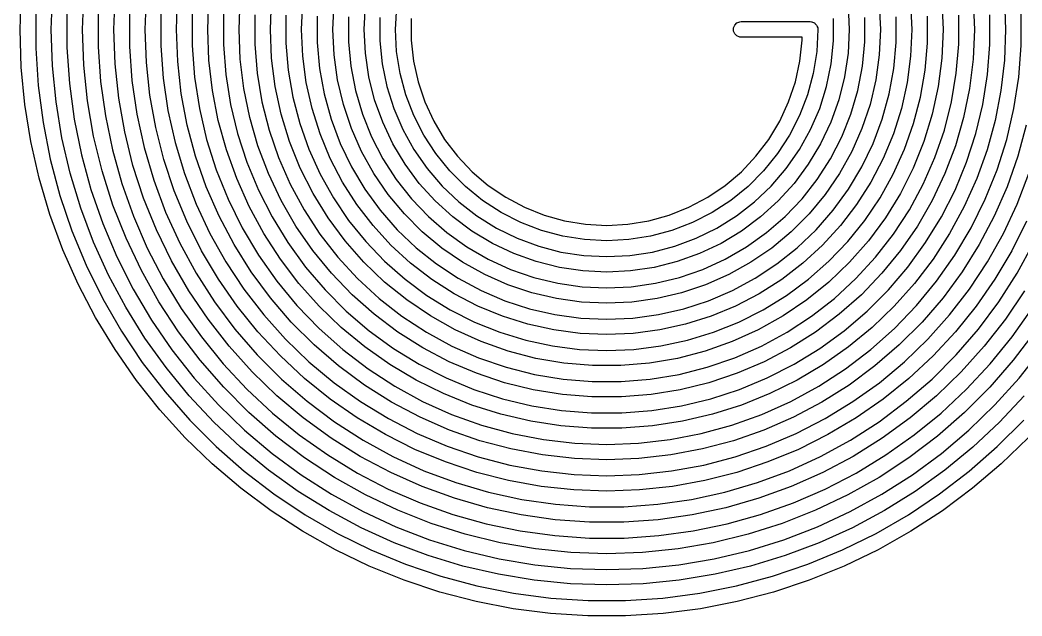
# Model space of a CAD drawing. Extents: x 25 to 275, y -107 to -24.
# Drawn here: x 55.62 to 71.64, y -44.37 to -34.85 of the extents above; entities that cross this region are included whole.
import ezdxf

# ---------------------------------------------------------------- set-up
doc = ezdxf.new("R2010")
doc.units = 0
doc.layers.add('BLACK', color=7, linetype='CONTINUOUS')

msp = doc.modelspace()

# ---------------------------------------------------------------- linework, layer by layer
at = {"layer": 'BLACK', "linetype": 'CONTINUOUS'}
for p, q in [((55.625, -35), (55.643993, -34.395641)), ((56.125, -35), (56.144537, -34.403196)), ((56.625, -35), (56.644261, -34.423914)), ((57.125, -35), (57.143941, -34.44553)), ((57.625, -35), (57.644428, -34.456039)), ((58.125, -35), (58.144007, -34.479908)), ((58.625, -35), (58.644439, -34.492861)), ((59.125, -35), (59.143881, -34.519438)), ((59.625, -35), (59.644212, -34.535491)), ((60.125, -35), (60.143463, -34.56537)), ((70.356537, -34.56537), (70.375, -35)), ((70.855788, -34.535491), (70.875, -35)), ((71.356119, -34.519438), (71.375, -35)), ((55.875, -34.699362), (55.875, -35)), ((56.375, -34.709463), (56.375, -35)), ((56.875, -34.713901), (56.875, -35)), ((57.375, -34.724999), (57.375, -35)), ((57.875, -34.736601), (57.875, -35)), ((58.375, -34.742756), (58.375, -35)), ((60.625, -35), (60.643619, -34.585418)), ((61.125, -35), (61.143678, -34.607894)), ((61.625, -35), (61.643599, -34.633265)), ((68.856401, -34.633265), (68.875, -35)), ((69.356322, -34.607894), (69.375, -35)), ((69.856381, -34.585418), (69.875, -35)), ((58.875, -34.755641), (58.875, -35)), ((59.375, -34.763246), (59.375, -35)), ((59.875, -34.771673), (59.875, -35)), ((60.375, -34.787153), (60.375, -35)), ((60.875, -34.797732), (60.875, -35)), ((61.375, -34.809633), (61.375, -35)), ((61.875, -34.823124), (61.875, -35)), ((67.046066, -34.930554), (67.080554, -34.896066)), ((67.080554, -34.896066), (67.125614, -34.877402)), ((67.125614, -34.877402), (67.15, -34.875)), ((67.15, -34.875), (68.25, -34.875)), ((68.25, -34.875), (68.274386, -34.877402)), ((68.274386, -34.877402), (68.276153, -34.878134)), ((68.276153, -34.878134), (68.277815, -34.878134)), ((68.277815, -34.878134), (68.288031, -34.883054)), ((68.288031, -34.883054), (68.319446, -34.896066)), ((68.319446, -34.896066), (68.323528, -34.900148)), ((68.323528, -34.900148), (68.327936, -34.902271)), ((68.327936, -34.902271), (68.336933, -34.913553)), ((68.625, -35), (68.625, -34.823124)), ((69.125, -35), (69.125, -34.809633)), ((69.625, -35), (69.625, -34.797732)), ((70.125, -35), (70.125, -34.787153)), ((70.625, -35), (70.625, -34.771673)), ((71.125, -35), (71.125, -34.763246)), ((71.625, -35), (71.625, -34.755641)), ((55.644262, -35.600658), (55.625, -35)), ((55.875, -35), (55.875, -35.298722)), ((56.144002, -35.580453), (56.125, -35)), ((56.375, -35), (56.375, -35.288365)), ((56.644524, -35.57153), (56.625, -35)), ((56.875, -35), (56.875, -35.277558)), ((57.144183, -35.549332), (57.125, -35)), ((57.375, -35), (57.375, -35.272328)), ((57.643791, -35.526126), (57.625, -35)), ((57.875, -35), (57.875, -35.260393)), ((58.144224, -35.513769), (58.125, -35)), ((58.375, -35), (58.375, -35.253942)), ((58.643706, -35.488001), (58.625, -35)), ((58.875, -35), (58.875, -35.240652)), ((59.144051, -35.472741), (59.125, -35)), ((59.375, -35), (59.375, -35.232652)), ((59.644363, -35.455832), (59.625, -35)), ((59.875, -35), (59.875, -35.217707)), ((60.143551, -35.424884), (60.125, -35)), ((60.375, -35), (60.375, -35.207709)), ((60.643663, -35.403674), (60.625, -35)), ((60.875, -35), (60.875, -35.196498)), ((61.143659, -35.379816), (61.125, -35)), ((61.375, -35), (61.375, -35.183839)), ((61.643489, -35.352784), (61.625, -35)), ((61.875, -35), (61.875, -35.169433)), ((67.027402, -34.975614), (67.046066, -34.930554)), ((67.027402, -35.024386), (67.027402, -34.975614)), ((67.046066, -35.069446), (67.027402, -35.024386)), ((68.336933, -34.913553), (68.353934, -34.930554)), ((68.353934, -34.930554), (68.357655, -34.939538)), ((68.375, -35), (68.356511, -35.352784)), ((68.357655, -34.939538), (68.362621, -34.945765)), ((68.362621, -34.945765), (68.36555, -34.958598)), ((68.36555, -34.958598), (68.372598, -34.975614)), ((68.372598, -34.975614), (68.372598, -34.989476)), ((68.372598, -34.989476), (68.375, -35)), ((68.625, -35.183839), (68.625, -35)), ((68.875, -35), (68.856341, -35.379816)), ((69.125, -35.196498), (69.125, -35)), ((69.375, -35), (69.356337, -35.403674)), ((69.625, -35.207709), (69.625, -35)), ((69.875, -35), (69.856449, -35.424884)), ((70.125, -35.217707), (70.125, -35)), ((70.375, -35), (70.355637, -35.455832)), ((70.625, -35.232652), (70.625, -35)), ((70.875, -35), (70.855949, -35.472741)), ((71.125, -35.240652), (71.125, -35)), ((71.375, -35), (71.356294, -35.488001)), ((71.625, -35.253942), (71.625, -35)), ((59.875, -35.217707), (59.911926, -35.651553)), ((60.375, -35.207709), (60.412238, -35.621455)), ((60.875, -35.196498), (60.912356, -35.587714)), ((61.375, -35.183839), (61.412197, -35.549631)), ((61.875, -35.169433), (61.911638, -35.506311)), ((67.080554, -35.103934), (67.046066, -35.069446)), ((67.125614, -35.122598), (67.080554, -35.103934)), ((67.15, -35.125), (67.125614, -35.122598)), ((68.125, -35.125), (67.15, -35.125)), ((68.088362, -35.506311), (68.125, -35.169433)), ((68.125, -35.169433), (68.125, -35.125)), ((68.587803, -35.549631), (68.625, -35.183839)), ((69.087644, -35.587714), (69.125, -35.196498)), ((69.587762, -35.621455), (69.625, -35.207709)), ((70.088074, -35.651553), (70.125, -35.217707)), ((55.875, -35.298722), (55.914075, -35.894886)), ((56.375, -35.288365), (56.413522, -35.863808)), ((56.875, -35.277558), (56.912883, -35.831381)), ((57.375, -35.272328), (57.413855, -35.815595)), ((57.875, -35.260393), (57.913015, -35.77979)), ((58.375, -35.253942), (58.413878, -35.760336)), ((58.875, -35.240652), (58.912762, -35.720472)), ((59.375, -35.232652), (59.413425, -35.696366)), ((61.199457, -35.755975), (61.143659, -35.379816)), ((61.698752, -35.701702), (61.643489, -35.352784)), ((68.356511, -35.352784), (68.301248, -35.701702)), ((68.856341, -35.379816), (68.800543, -35.755975)), ((70.586575, -35.696366), (70.625, -35.232652)), ((71.087238, -35.720472), (71.125, -35.240652)), ((71.586122, -35.760336), (71.625, -35.253942)), ((57.700067, -36.049572), (57.643791, -35.526126)), ((58.201788, -36.024666), (58.144224, -35.513769)), ((58.699712, -35.973139), (58.643706, -35.488001)), ((59.20108, -35.942416), (59.144051, -35.472741)), ((59.702314, -35.908379), (59.644363, -35.455832)), ((60.199062, -35.846535), (60.143551, -35.424884)), ((60.699493, -35.803904), (60.643663, -35.403674)), ((61.911638, -35.506311), (61.984484, -35.837254)), ((68.015516, -35.837254), (68.088362, -35.506311)), ((69.356337, -35.403674), (69.300507, -35.803904)), ((69.856449, -35.424884), (69.800938, -35.846535)), ((70.355637, -35.455832), (70.297686, -35.908379)), ((70.855949, -35.472741), (70.79892, -35.942416)), ((71.356294, -35.488001), (71.300288, -35.973139)), ((55.701969, -36.198848), (55.644262, -35.600658)), ((56.200927, -36.15842), (56.144002, -35.580453)), ((56.703005, -36.140396), (56.644524, -35.57153)), ((57.201639, -36.095988), (57.144183, -35.549332)), ((59.413425, -35.696366), (59.490011, -36.155323)), ((59.911926, -35.651553), (59.985511, -36.080705)), ((60.412238, -35.621455), (60.486413, -36.030197)), ((60.912356, -35.587714), (60.986731, -35.973608)), ((61.412197, -35.549631), (61.48621, -35.909783)), ((61.790184, -36.042932), (61.698752, -35.701702)), ((68.301248, -35.701702), (68.209816, -36.042932)), ((68.51379, -35.909783), (68.587803, -35.549631)), ((69.013269, -35.973608), (69.087644, -35.587714)), ((69.513587, -36.030197), (69.587762, -35.621455)), ((70.014489, -36.080705), (70.088074, -35.651553)), ((70.509989, -36.155323), (70.586575, -35.696366)), ((56.413522, -35.863808), (56.490392, -36.435392)), ((56.912883, -35.831381), (56.988471, -36.381327)), ((57.413855, -35.815595), (57.491367, -36.354706)), ((57.913015, -35.77979), (57.988842, -36.295027)), ((58.413878, -35.760336), (58.491406, -36.262267)), ((58.912762, -35.720472), (58.988055, -36.19585)), ((60.291112, -36.261743), (60.199062, -35.846535)), ((60.792013, -36.197276), (60.699493, -35.803904)), ((61.291856, -36.124853), (61.199457, -35.755975)), ((61.984484, -35.837254), (62.092684, -36.158381)), ((67.907316, -36.158381), (68.015516, -35.837254)), ((68.800543, -35.755975), (68.708144, -36.124853)), ((69.300507, -35.803904), (69.207987, -36.197276)), ((69.800938, -35.846535), (69.708888, -36.261743)), ((71.011945, -36.19585), (71.087238, -35.720472)), ((71.508594, -36.262267), (71.586122, -35.760336)), ((55.914075, -35.894886), (55.992057, -36.487217)), ((58.792692, -36.452566), (58.699712, -35.973139)), ((59.295717, -36.40598), (59.20108, -35.942416)), ((59.798435, -36.354382), (59.702314, -35.908379)), ((60.986731, -35.973608), (61.097451, -36.350685)), ((61.48621, -35.909783), (61.59628, -36.2606)), ((68.40372, -36.2606), (68.51379, -35.909783)), ((68.902549, -36.350685), (69.013269, -35.973608)), ((70.297686, -35.908379), (70.201565, -36.354382)), ((70.79892, -35.942416), (70.704283, -36.40598)), ((71.300288, -35.973139), (71.207308, -36.452566)), ((56.295531, -36.731427), (56.200927, -36.15842)), ((56.800171, -36.703944), (56.703005, -36.140396)), ((57.297088, -36.637305), (57.201639, -36.095988)), ((57.793542, -36.567669), (57.700067, -36.049572)), ((58.297371, -36.529831), (58.201788, -36.024666)), ((59.490011, -36.155323), (59.604236, -36.606388)), ((59.985511, -36.080705), (60.095226, -36.50207)), ((60.486413, -36.030197), (60.59693, -36.430644)), ((61.419967, -36.482898), (61.291856, -36.124853)), ((61.916784, -36.372736), (61.790184, -36.042932)), ((62.092684, -36.158381), (62.23497, -36.465926)), ((67.76503, -36.465926), (67.907316, -36.158381)), ((68.209816, -36.042932), (68.083216, -36.372736)), ((68.708144, -36.124853), (68.580033, -36.482898)), ((69.40307, -36.430644), (69.513587, -36.030197)), ((69.904774, -36.50207), (70.014489, -36.080705)), ((70.395764, -36.606388), (70.509989, -36.155323)), ((55.797883, -36.792112), (55.701969, -36.198848)), ((57.988842, -36.295027), (58.102076, -36.803354)), ((58.491406, -36.262267), (58.607129, -36.756792)), ((58.988055, -36.19585), (59.100413, -36.663856)), ((60.418998, -36.667348), (60.291112, -36.261743)), ((60.920434, -36.580432), (60.792013, -36.197276)), ((61.59628, -36.2606), (61.741276, -36.598481)), ((68.258724, -36.598481), (68.40372, -36.2606)), ((69.207987, -36.197276), (69.079566, -36.580432)), ((69.708888, -36.261743), (69.581002, -36.667348)), ((70.899587, -36.663856), (71.011945, -36.19585)), ((71.392871, -36.756792), (71.508594, -36.262267)), ((55.992057, -36.487217), (56.108612, -37.073181)), ((56.490392, -36.435392), (56.605269, -37.000566)), ((56.988471, -36.381327), (57.101413, -36.924833)), ((57.491367, -36.354706), (57.607142, -36.886914)), ((58.922098, -36.923469), (58.792692, -36.452566)), ((59.427348, -36.860424), (59.295717, -36.40598)), ((59.932034, -36.790626), (59.798435, -36.354382)), ((60.095226, -36.50207), (60.24028, -36.912613)), ((60.59693, -36.430644), (60.742897, -36.819573)), ((61.097451, -36.350685), (61.243513, -36.71553)), ((61.582555, -36.826662), (61.419967, -36.482898)), ((62.077164, -36.6875), (61.916784, -36.372736)), ((62.23497, -36.465926), (62.409673, -36.756285)), ((67.590327, -36.756285), (67.76503, -36.465926)), ((68.083216, -36.372736), (67.922836, -36.6875)), ((68.580033, -36.482898), (68.417445, -36.826662)), ((68.756487, -36.71553), (68.902549, -36.350685)), ((69.257103, -36.819573), (69.40307, -36.430644)), ((69.75972, -36.912613), (69.904774, -36.50207)), ((70.201565, -36.354382), (70.067966, -36.790626)), ((70.704283, -36.40598), (70.572652, -36.860424)), ((71.207308, -36.452566), (71.077902, -36.923469)), ((57.430064, -37.170644), (57.297088, -36.637305)), ((57.923739, -37.077778), (57.793542, -36.567669)), ((58.430437, -37.026442), (58.297371, -36.529831)), ((59.100413, -36.663856), (59.249144, -37.121603)), ((59.604236, -36.606388), (59.75532, -37.04648)), ((61.083661, -36.950105), (60.920434, -36.580432)), ((61.741276, -36.598481), (61.919711, -36.919959)), ((68.080289, -36.919959), (68.258724, -36.598481)), ((69.079566, -36.580432), (68.916339, -36.950105)), ((70.24468, -37.04648), (70.395764, -36.606388)), ((70.750856, -37.121603), (70.899587, -36.663856)), ((71.702629, -36.529831), (71.569563, -37.026442)), ((55.931611, -37.378012), (55.797883, -36.792112)), ((56.427408, -37.297019), (56.295531, -36.731427)), ((56.935568, -37.259548), (56.800171, -36.703944)), ((58.102076, -36.803354), (58.252114, -37.302059)), ((58.607129, -36.756792), (58.760369, -37.241006)), ((60.102147, -37.213969), (59.932034, -36.790626)), ((60.58175, -37.060264), (60.418998, -36.667348)), ((60.742897, -36.819573), (60.92314, -37.193852)), ((61.243513, -36.71553), (61.423594, -37.064839)), ((62.269568, -36.983775), (62.077164, -36.6875)), ((62.409673, -36.756285), (62.614745, -37.026054)), ((67.385255, -37.026054), (67.590327, -36.756285)), ((67.922836, -36.6875), (67.730432, -36.983775)), ((68.576406, -37.064839), (68.756487, -36.71553)), ((69.07686, -37.193852), (69.257103, -36.819573)), ((69.581002, -36.667348), (69.41825, -37.060264)), ((70.067966, -36.790626), (69.897853, -37.213969)), ((71.239631, -37.241006), (71.392871, -36.756792)), ((57.101413, -36.924833), (57.251182, -37.459364)), ((57.607142, -36.886914), (57.760589, -37.409507)), ((59.087172, -37.383084), (58.922098, -36.923469)), ((59.595121, -37.302804), (59.427348, -36.860424)), ((60.24028, -36.912613), (60.419628, -37.309375)), ((61.2803, -37.303141), (61.083661, -36.950105)), ((61.778055, -37.152835), (61.582555, -36.826662)), ((61.919711, -36.919959), (62.129754, -37.221736)), ((62.491886, -37.258316), (62.269568, -36.983775)), ((67.730432, -36.983775), (67.508114, -37.258316)), ((67.870246, -37.221736), (68.080289, -36.919959)), ((68.417445, -36.826662), (68.221945, -37.152835)), ((68.916339, -36.950105), (68.7197, -37.303141)), ((69.580372, -37.309375), (69.75972, -36.912613)), ((70.572652, -36.860424), (70.404879, -37.302804)), ((71.077902, -36.923469), (70.912828, -37.383084)), ((56.108612, -37.073181), (56.263242, -37.650267)), ((56.605269, -37.000566), (56.757638, -37.556805)), ((58.089996, -37.577298), (57.923739, -37.077778)), ((58.600243, -37.51172), (58.430437, -37.026442)), ((59.249144, -37.121603), (59.433331, -37.566269)), ((59.75532, -37.04648), (59.94223, -37.472593)), ((60.778126, -37.4375), (60.58175, -37.060264)), ((61.423594, -37.064839), (61.636064, -37.395448)), ((62.614745, -37.026054), (62.847783, -37.272068)), ((67.152217, -37.272068), (67.385255, -37.026054)), ((68.363936, -37.395448), (68.576406, -37.064839)), ((69.41825, -37.060264), (69.221874, -37.4375)), ((70.05777, -37.472593), (70.24468, -37.04648)), ((70.566669, -37.566269), (70.750856, -37.121603)), ((71.569563, -37.026442), (71.399757, -37.51172)), ((56.595995, -37.852775), (56.427408, -37.297019)), ((57.108565, -37.804617), (56.935568, -37.259548)), ((57.599921, -37.693409), (57.430064, -37.170644)), ((58.252114, -37.302059), (58.438155, -37.788482)), ((58.760369, -37.241006), (58.950224, -37.71207)), ((59.797946, -37.730249), (59.595121, -37.302804)), ((60.307549, -37.62136), (60.102147, -37.213969)), ((60.92314, -37.193852), (61.136208, -37.550467)), ((61.508675, -37.636527), (61.2803, -37.303141)), ((62.004584, -37.458274), (61.778055, -37.152835)), ((62.129754, -37.221736), (62.369249, -37.500715)), ((62.741684, -37.508114), (62.491886, -37.258316)), ((62.847783, -37.272068), (63.106053, -37.491445)), ((66.893947, -37.491445), (67.152217, -37.272068)), ((67.508114, -37.258316), (67.258316, -37.508114)), ((67.630751, -37.500715), (67.870246, -37.221736)), ((68.221945, -37.152835), (67.995416, -37.458274)), ((68.7197, -37.303141), (68.491325, -37.636527)), ((68.863792, -37.550467), (69.07686, -37.193852)), ((69.897853, -37.213969), (69.692451, -37.62136)), ((70.404879, -37.302804), (70.202054, -37.730249)), ((71.049776, -37.71207), (71.239631, -37.241006)), ((71.561845, -37.788482), (71.747886, -37.302059)), ((56.102602, -37.95414), (55.931611, -37.378012)), ((57.251182, -37.459364), (57.437079, -37.982429)), ((57.760589, -37.409507), (57.950927, -37.919822)), ((59.286945, -37.828714), (59.087172, -37.383084)), ((60.419628, -37.309375), (60.631977, -37.689498)), ((61.006634, -37.796185), (60.778126, -37.4375)), ((61.636064, -37.395448), (61.878998, -37.704364)), ((62.259961, -37.740039), (62.004584, -37.458274)), ((67.995416, -37.458274), (67.740039, -37.740039)), ((68.121002, -37.704364), (68.363936, -37.395448)), ((69.221874, -37.4375), (68.993366, -37.796185)), ((69.368023, -37.689498), (69.580372, -37.309375)), ((70.912828, -37.383084), (70.713055, -37.828714)), ((56.757638, -37.556805), (56.94682, -38.101624)), ((58.291464, -38.063686), (58.089996, -37.577298)), ((58.805839, -37.982951), (58.600243, -37.51172)), ((59.433331, -37.566269), (59.651839, -37.995114)), ((59.94223, -37.472593), (60.16369, -37.881815)), ((60.546761, -38.009864), (60.307549, -37.62136)), ((61.136208, -37.550467), (61.380384, -37.886547)), ((62.369249, -37.500715), (62.63574, -37.754033)), ((63.016225, -37.730432), (62.741684, -37.508114)), ((63.106053, -37.491445), (63.386528, -37.681612)), ((66.613472, -37.681612), (66.893947, -37.491445)), ((67.258316, -37.508114), (66.983775, -37.730432)), ((67.36426, -37.754033), (67.630751, -37.500715)), ((68.619616, -37.886547), (68.863792, -37.550467)), ((69.692451, -37.62136), (69.453239, -38.009864)), ((69.83631, -37.881815), (70.05777, -37.472593)), ((70.348161, -37.995114), (70.566669, -37.566269)), ((71.399757, -37.51172), (71.194161, -37.982951)), ((56.263242, -37.650267), (56.455284, -38.216003)), ((57.80583, -38.203051), (57.599921, -37.693409)), ((58.950224, -37.71207), (59.175582, -38.167218)), ((60.034508, -38.139987), (59.797946, -37.730249)), ((60.631977, -37.689498), (60.875799, -38.050243)), ((61.766836, -37.947418), (61.508675, -37.636527)), ((61.878998, -37.704364), (62.150196, -37.988789)), ((62.541726, -37.995416), (62.259961, -37.740039)), ((62.63574, -37.754033), (62.926491, -37.979091)), ((63.3125, -37.922836), (63.016225, -37.730432)), ((63.386528, -37.681612), (63.685919, -37.840339)), ((66.314081, -37.840339), (66.613472, -37.681612)), ((66.983775, -37.730432), (66.6875, -37.922836)), ((67.073509, -37.979091), (67.36426, -37.754033)), ((67.740039, -37.740039), (67.458274, -37.995416)), ((67.849804, -37.988789), (68.121002, -37.704364)), ((68.491325, -37.636527), (68.233164, -37.947418)), ((69.124201, -38.050243), (69.368023, -37.689498)), ((70.202054, -37.730249), (69.965492, -38.139987)), ((70.824418, -38.167218), (71.049776, -37.71207)), ((56.800569, -38.396315), (56.595995, -37.852775)), ((57.318355, -38.336609), (57.108565, -37.804617)), ((57.950927, -37.919822), (58.177185, -38.415258)), ((58.438155, -37.788482), (58.659207, -38.260027)), ((59.520244, -38.257744), (59.286945, -37.828714)), ((60.16369, -37.881815), (60.418187, -38.271351)), ((61.265533, -38.13359), (61.006634, -37.796185)), ((61.380384, -37.886547), (61.653704, -38.199386)), ((63.627264, -38.083216), (63.3125, -37.922836)), ((63.685919, -37.840339), (64.000717, -37.965766)), ((65.999283, -37.965766), (66.314081, -37.840339)), ((66.6875, -37.922836), (66.372736, -38.083216)), ((68.346296, -38.199386), (68.619616, -37.886547)), ((68.993366, -37.796185), (68.734467, -38.13359)), ((69.581813, -38.271351), (69.83631, -37.881815)), ((70.713055, -37.828714), (70.479756, -38.257744)), ((71.340793, -38.260027), (71.561845, -37.788482)), ((56.310155, -38.518128), (56.102602, -37.95414)), ((56.94682, -38.101624), (57.17197, -38.632591)), ((57.437079, -37.982429), (57.658238, -38.491588)), ((58.527117, -38.534461), (58.291464, -38.063686)), ((59.046075, -38.4375), (58.805839, -37.982951)), ((59.651839, -37.995114), (59.903319, -38.405493)), ((60.818058, -38.376682), (60.546761, -38.009864)), ((60.875799, -38.050243), (61.149335, -38.389012)), ((62.052582, -38.233164), (61.766836, -37.947418)), ((62.150196, -37.988789), (62.447202, -38.246146)), ((62.847165, -38.221945), (62.541726, -37.995416)), ((62.926491, -37.979091), (63.238519, -38.17358)), ((63.957068, -38.209816), (63.627264, -38.083216)), ((64.000717, -37.965766), (64.327231, -38.056422)), ((64.327231, -38.056422), (64.661632, -38.111244)), ((65.338368, -38.111244), (65.672769, -38.056422)), ((65.672769, -38.056422), (65.999283, -37.965766)), ((66.372736, -38.083216), (66.042932, -38.209816)), ((66.761481, -38.17358), (67.073509, -37.979091)), ((67.458274, -37.995416), (67.152835, -38.221945)), ((67.552798, -38.246146), (67.849804, -37.988789)), ((68.233164, -37.947418), (67.947418, -38.233164)), ((68.850665, -38.389012), (69.124201, -38.050243)), ((69.453239, -38.009864), (69.181942, -38.376682)), ((70.096681, -38.405493), (70.348161, -37.995114)), ((71.194161, -37.982951), (70.953925, -38.4375)), ((71.708536, -38.063686), (71.472883, -38.534461)), ((56.455284, -38.216003), (56.683915, -38.767969)), ((58.046788, -38.697089), (57.80583, -38.203051)), ((58.659207, -38.260027), (58.914089, -38.714178)), ((59.175582, -38.167218), (59.435121, -38.603779)), ((59.7857, -38.667656), (59.520244, -38.257744)), ((60.303274, -38.529361), (60.034508, -38.139987)), ((61.552854, -38.447146), (61.265533, -38.13359)), ((61.653704, -38.199386), (61.953966, -38.486466)), ((62.363473, -38.491325), (62.052582, -38.233164)), ((62.447202, -38.246146), (62.767328, -38.474106)), ((63.173338, -38.417445), (62.847165, -38.221945)), ((63.238519, -38.17358), (63.568623, -38.335503)), ((64.298298, -38.301248), (63.957068, -38.209816)), ((64.661632, -38.111244), (65, -38.12959)), ((65, -38.12959), (65.338368, -38.111244)), ((66.042932, -38.209816), (65.701702, -38.301248)), ((66.431377, -38.335503), (66.761481, -38.17358)), ((67.152835, -38.221945), (66.826662, -38.417445)), ((67.232672, -38.474106), (67.552798, -38.246146)), ((67.947418, -38.233164), (67.636527, -38.491325)), ((68.046034, -38.486466), (68.346296, -38.199386)), ((68.734467, -38.13359), (68.447146, -38.447146)), ((69.965492, -38.139987), (69.696726, -38.529361)), ((70.479756, -38.257744), (70.2143, -38.667656)), ((70.564879, -38.603779), (70.824418, -38.167218)), ((71.085911, -38.714178), (71.340793, -38.260027)), ((57.040254, -38.925312), (56.800569, -38.396315)), ((57.563961, -38.853045), (57.318355, -38.336609)), ((58.177185, -38.415258), (58.43821, -38.89329)), ((59.903319, -38.405493), (60.186222, -38.794876)), ((60.418187, -38.271351), (60.703982, -38.638541)), ((61.119486, -38.719171), (60.818058, -38.376682)), ((61.149335, -38.389012), (61.450615, -38.703362)), ((63.517102, -38.580033), (63.173338, -38.417445)), ((63.568623, -38.335503), (63.913414, -38.4632)), ((64.647216, -38.356511), (64.298298, -38.301248)), ((65, -38.375), (64.647216, -38.356511)), ((65.352784, -38.356511), (65, -38.375)), ((65.701702, -38.301248), (65.352784, -38.356511)), ((66.086586, -38.4632), (66.431377, -38.335503)), ((66.826662, -38.417445), (66.482898, -38.580033)), ((68.549385, -38.703362), (68.850665, -38.389012)), ((69.181942, -38.376682), (68.880514, -38.719171)), ((69.296018, -38.638541), (69.581813, -38.271351)), ((69.813778, -38.794876), (70.096681, -38.405493)), ((71.56179, -38.89329), (71.822815, -38.415258)), ((56.553417, -39.06766), (56.310155, -38.518128)), ((57.658238, -38.491588), (57.913628, -38.984468)), ((58.795755, -38.987226), (58.527117, -38.534461)), ((59.319608, -38.872825), (59.046075, -38.4375)), ((60.602499, -38.895846), (60.303274, -38.529361)), ((61.86641, -38.734467), (61.552854, -38.447146)), ((61.953966, -38.486466), (62.278753, -38.745475)), ((62.696859, -38.7197), (62.363473, -38.491325)), ((62.767328, -38.474106), (63.107672, -38.670604)), ((63.875147, -38.708144), (63.517102, -38.580033)), ((63.913414, -38.4632), (64.269355, -38.55536)), ((64.269355, -38.55536), (64.632793, -38.611036)), ((65.367207, -38.611036), (65.730645, -38.55536)), ((65.730645, -38.55536), (66.086586, -38.4632)), ((66.482898, -38.580033), (66.124853, -38.708144)), ((66.892328, -38.670604), (67.232672, -38.474106)), ((67.636527, -38.491325), (67.303141, -38.7197)), ((67.721247, -38.745475), (68.046034, -38.486466)), ((68.447146, -38.447146), (68.13359, -38.734467)), ((69.696726, -38.529361), (69.397501, -38.895846)), ((70.953925, -38.4375), (70.680392, -38.872825)), ((71.472883, -38.534461), (71.204245, -38.987226)), ((57.17197, -38.632591), (57.432081, -39.147334)), ((58.321621, -39.173114), (58.046788, -38.697089)), ((58.914089, -38.714178), (59.201442, -39.148513)), ((59.435121, -38.603779), (59.727316, -39.019193)), ((60.081756, -39.056046), (59.7857, -38.667656)), ((60.703982, -38.638541), (61.019124, -38.980876)), ((61.448873, -39.034864), (61.119486, -38.719171)), ((61.450615, -38.703362), (61.777469, -38.991029)), ((62.203815, -38.993366), (61.86641, -38.734467)), ((62.278753, -38.745475), (62.62545, -38.974328)), ((63.049895, -38.916339), (62.696859, -38.7197)), ((63.107672, -38.670604), (63.465154, -38.833861)), ((64.244025, -38.800543), (63.875147, -38.708144)), ((64.632793, -38.611036), (65, -38.629659)), ((65, -38.629659), (65.367207, -38.611036)), ((66.124853, -38.708144), (65.755975, -38.800543)), ((66.534846, -38.833861), (66.892328, -38.670604)), ((67.303141, -38.7197), (66.950105, -38.916339)), ((67.37455, -38.974328), (67.721247, -38.745475)), ((68.13359, -38.734467), (67.796185, -38.993366)), ((68.222531, -38.991029), (68.549385, -38.703362)), ((68.880514, -38.719171), (68.551127, -39.034864)), ((68.980876, -38.980876), (69.296018, -38.638541)), ((70.2143, -38.667656), (69.918244, -39.056046)), ((70.272684, -39.019193), (70.564879, -38.603779)), ((70.798558, -39.148513), (71.085911, -38.714178)), ((56.683915, -38.767969), (56.948158, -39.303799)), ((57.844237, -39.351516), (57.563961, -38.853045)), ((58.43821, -38.89329), (58.732673, -39.351483)), ((59.624909, -39.286492), (59.319608, -38.872825)), ((60.186222, -38.794876), (60.498804, -39.160863)), ((60.930244, -39.237064), (60.602499, -38.895846)), ((63.465154, -38.833861), (63.836535, -38.962397)), ((64.620184, -38.856341), (64.244025, -38.800543)), ((65, -38.875), (64.620184, -38.856341)), ((65.379816, -38.856341), (65, -38.875)), ((65.755975, -38.800543), (65.379816, -38.856341)), ((66.163465, -38.962397), (66.534846, -38.833861)), ((69.397501, -38.895846), (69.069756, -39.237064)), ((69.501196, -39.160863), (69.813778, -38.794876)), ((70.680392, -38.872825), (70.375091, -39.286492)), ((71.267327, -39.351483), (71.56179, -38.89329)), ((57.314025, -39.4375), (57.040254, -38.925312)), ((57.913628, -38.984468), (58.202058, -39.458771)), ((59.096008, -39.419673), (58.795755, -38.987226)), ((59.727316, -39.019193), (60.050453, -39.41102)), ((60.406675, -39.420632), (60.081756, -39.056046)), ((61.019124, -38.980876), (61.361459, -39.296018)), ((61.803847, -39.321485), (61.448873, -39.034864)), ((61.777469, -38.991029), (62.127541, -39.249941)), ((62.5625, -39.221874), (62.203815, -38.993366)), ((62.62545, -38.974328), (62.991265, -39.171181)), ((63.419568, -39.079566), (63.049895, -38.916339)), ((63.836535, -38.962397), (64.218453, -39.055049)), ((64.218453, -39.055049), (64.607449, -39.110978)), ((65.392551, -39.110978), (65.781547, -39.055049)), ((65.781547, -39.055049), (66.163465, -38.962397)), ((66.950105, -38.916339), (66.580432, -39.079566)), ((67.008735, -39.171181), (67.37455, -38.974328)), ((67.796185, -38.993366), (67.4375, -39.221874)), ((67.872459, -39.249941), (68.222531, -38.991029)), ((68.551127, -39.034864), (68.196153, -39.321485)), ((68.638541, -39.296018), (68.980876, -38.980876)), ((69.918244, -39.056046), (69.593325, -39.420632)), ((69.949547, -39.41102), (70.272684, -39.019193)), ((71.204245, -38.987226), (70.903992, -39.419673)), ((56.831387, -39.600477), (56.553417, -39.06766)), ((57.432081, -39.147334), (57.725992, -39.643553)), ((58.628991, -39.628809), (58.321621, -39.173114)), ((59.201442, -39.148513), (59.519733, -39.560713)), ((60.498804, -39.160863), (60.839137, -39.501196)), ((62.939736, -39.41825), (62.5625, -39.221874)), ((62.991265, -39.171181), (63.373253, -39.334451)), ((63.802724, -39.207987), (63.419568, -39.079566)), ((64.196096, -39.300507), (63.802724, -39.207987)), ((64.607449, -39.110978), (65, -39.129678)), ((65, -39.129678), (65.392551, -39.110978)), ((66.197276, -39.207987), (65.803904, -39.300507)), ((66.580432, -39.079566), (66.197276, -39.207987)), ((66.626747, -39.334451), (67.008735, -39.171181)), ((67.4375, -39.221874), (67.060264, -39.41825)), ((69.160863, -39.501196), (69.501196, -39.160863)), ((70.480267, -39.560713), (70.798558, -39.148513)), ((71.678379, -39.173114), (71.371009, -39.628809)), ((56.948158, -39.303799), (57.246879, -39.8212)), ((58.157877, -39.829698), (57.844237, -39.351516)), ((58.732673, -39.351483), (59.059073, -39.787502)), ((59.960268, -39.676188), (59.624909, -39.286492)), ((61.284383, -39.550804), (60.930244, -39.237064)), ((61.361459, -39.296018), (61.728649, -39.581813)), ((62.181848, -39.576969), (61.803847, -39.321485)), ((62.127541, -39.249941), (62.498309, -39.478232)), ((63.373253, -39.334451), (63.768339, -39.462822)), ((64.596326, -39.356337), (64.196096, -39.300507)), ((65, -39.375), (64.596326, -39.356337)), ((65.403674, -39.356337), (65, -39.375)), ((65.803904, -39.300507), (65.403674, -39.356337)), ((66.231661, -39.462822), (66.626747, -39.334451)), ((67.501691, -39.478232), (67.872459, -39.249941)), ((68.196153, -39.321485), (67.818152, -39.576969)), ((68.271351, -39.581813), (68.638541, -39.296018)), ((69.069756, -39.237064), (68.715617, -39.550804)), ((70.375091, -39.286492), (70.039732, -39.676188)), ((70.940927, -39.787502), (71.267327, -39.351483)), ((57.620707, -39.930686), (57.314025, -39.4375)), ((58.202058, -39.458771), (58.522182, -39.912284)), ((59.426347, -39.829598), (59.096008, -39.419673)), ((60.050453, -39.41102), (60.402636, -39.776961)), ((60.758549, -39.759277), (60.406675, -39.420632)), ((60.839137, -39.501196), (61.205124, -39.813778)), ((62.498309, -39.478232), (62.887102, -39.674258)), ((63.332652, -39.581002), (62.939736, -39.41825)), ((63.768339, -39.462822), (64.173342, -39.555261)), ((65.826658, -39.555261), (66.231661, -39.462822)), ((67.060264, -39.41825), (66.667348, -39.581002)), ((67.112898, -39.674258), (67.501691, -39.478232)), ((68.794876, -39.813778), (69.160863, -39.501196)), ((69.593325, -39.420632), (69.241451, -39.759277)), ((69.597364, -39.776961), (69.949547, -39.41102)), ((70.903992, -39.419673), (70.573653, -39.829598)), ((71.477818, -39.912284), (71.797942, -39.458771)), ((57.142924, -40.11439), (56.831387, -39.600477)), ((57.725992, -39.643553), (58.052391, -40.119034)), ((58.9674, -40.061952), (58.628991, -39.628809)), ((59.519733, -39.560713), (59.867263, -39.94858)), ((60.323812, -40.039732), (59.960268, -39.676188)), ((61.66262, -39.83503), (61.284383, -39.550804)), ((61.728649, -39.581813), (62.118185, -39.83631)), ((62.580155, -39.799476), (62.181848, -39.576969)), ((62.887102, -39.674258), (63.291119, -39.836605)), ((63.738257, -39.708888), (63.332652, -39.581002)), ((64.173342, -39.555261), (64.585, -39.611024)), ((64.585, -39.611024), (65, -39.629662)), ((65, -39.629662), (65.415, -39.611024)), ((65.415, -39.611024), (65.826658, -39.555261)), ((66.667348, -39.581002), (66.261743, -39.708888)), ((66.708881, -39.836605), (67.112898, -39.674258)), ((67.818152, -39.576969), (67.419845, -39.799476)), ((67.881815, -39.83631), (68.271351, -39.581813)), ((68.715617, -39.550804), (68.33738, -39.83503)), ((70.039732, -39.676188), (69.676188, -40.039732)), ((70.132737, -39.94858), (70.480267, -39.560713)), ((71.371009, -39.628809), (71.0326, -40.061952)), ((57.246879, -39.8212), (57.578801, -40.317956)), ((58.503418, -40.285362), (58.157877, -39.829698)), ((59.059073, -39.787502), (59.415746, -40.199125)), ((59.785087, -40.214913), (59.426347, -39.829598)), ((60.402636, -39.776961), (60.781799, -40.114869)), ((61.135313, -40.069992), (60.758549, -39.759277)), ((61.205124, -39.813778), (61.594507, -40.096681)), ((62.0625, -40.087899), (61.66262, -39.83503)), ((62.118185, -39.83631), (62.527407, -40.05777)), ((62.995896, -39.987404), (62.580155, -39.799476)), ((63.291119, -39.836605), (63.707448, -39.964104)), ((64.153465, -39.800938), (63.738257, -39.708888)), ((64.575116, -39.856449), (64.153465, -39.800938)), ((65, -39.875), (64.575116, -39.856449)), ((65.424884, -39.856449), (65, -39.875)), ((65.846535, -39.800938), (65.424884, -39.856449)), ((66.261743, -39.708888), (65.846535, -39.800938)), ((66.292552, -39.964104), (66.708881, -39.836605)), ((67.419845, -39.799476), (67.004104, -39.987404)), ((67.472593, -40.05777), (67.881815, -39.83631)), ((68.33738, -39.83503), (67.9375, -40.087899)), ((68.405493, -40.096681), (68.794876, -39.813778)), ((69.241451, -39.759277), (68.864687, -40.069992)), ((69.218201, -40.114869), (69.597364, -39.776961)), ((70.573653, -39.829598), (70.214913, -40.214913)), ((70.584254, -40.199125), (70.940927, -39.787502)), ((71.842123, -39.829698), (71.496582, -40.285362)), ((57.958989, -40.402758), (57.620707, -39.930686)), ((58.522182, -39.912284), (58.87251, -40.342894)), ((59.867263, -39.94858), (60.242179, -40.310045)), ((63.426078, -40.139396), (62.995896, -39.987404)), ((63.707448, -39.964104), (64.13309, -40.055837)), ((65.86691, -40.055837), (66.292552, -39.964104)), ((67.004104, -39.987404), (66.573922, -40.139396)), ((69.757821, -40.310045), (70.132737, -39.94858)), ((71.12749, -40.342894), (71.477818, -39.912284)), ((57.486747, -40.607286), (57.142924, -40.11439)), ((58.052391, -40.119034), (58.40982, -40.571652)), ((59.335199, -40.470435), (58.9674, -40.061952)), ((60.713508, -40.375091), (60.323812, -40.039732)), ((60.781799, -40.114869), (61.185715, -40.422761)), ((61.534757, -40.350955), (61.135313, -40.069992)), ((61.594507, -40.096681), (62.004886, -40.348161)), ((62.481431, -40.307771), (62.0625, -40.087899)), ((62.527407, -40.05777), (62.95352, -40.24468)), ((63.867599, -40.254359), (63.426078, -40.139396)), ((64.13309, -40.055837), (64.564978, -40.111142)), ((64.564978, -40.111142), (65, -40.129622)), ((65, -40.129622), (65.435022, -40.111142)), ((65.435022, -40.111142), (65.86691, -40.055837)), ((66.573922, -40.139396), (66.132401, -40.254359)), ((67.04648, -40.24468), (67.472593, -40.05777)), ((67.9375, -40.087899), (67.518569, -40.307771)), ((67.995114, -40.348161), (68.405493, -40.096681)), ((68.864687, -40.069992), (68.465243, -40.350955)), ((68.814285, -40.422761), (69.218201, -40.114869)), ((69.676188, -40.039732), (69.286492, -40.375091)), ((71.0326, -40.061952), (70.664801, -40.470435)), ((71.59018, -40.571652), (71.947609, -40.119034)), ((57.578801, -40.317956), (57.942501, -40.79194)), ((58.879249, -40.716383), (58.503418, -40.285362)), ((58.87251, -40.342894), (59.251406, -40.748594)), ((59.415746, -40.199125), (59.800875, -40.584254)), ((60.170402, -40.573653), (59.785087, -40.214913)), ((60.242179, -40.310045), (60.64248, -40.643178)), ((62.916696, -40.49322), (62.481431, -40.307771)), ((62.95352, -40.24468), (63.393612, -40.395764)), ((64.317279, -40.331465), (63.867599, -40.254359)), ((64.771879, -40.370157), (64.317279, -40.331465)), ((65.682721, -40.331465), (65.228121, -40.370157)), ((66.132401, -40.254359), (65.682721, -40.331465)), ((66.606388, -40.395764), (67.04648, -40.24468)), ((67.518569, -40.307771), (67.083304, -40.49322)), ((69.35752, -40.643178), (69.757821, -40.310045)), ((70.214913, -40.214913), (69.829598, -40.573653)), ((70.199125, -40.584254), (70.584254, -40.199125)), ((70.748594, -40.748594), (71.12749, -40.342894)), ((71.496582, -40.285362), (71.120751, -40.716383)), ((58.327422, -40.851694), (57.958989, -40.402758)), ((59.730596, -40.852266), (59.335199, -40.470435)), ((61.127175, -40.680392), (60.713508, -40.375091)), ((61.185715, -40.422761), (61.612015, -40.69883)), ((61.954536, -40.600516), (61.534757, -40.350955)), ((62.004886, -40.348161), (62.433731, -40.566669)), ((63.365472, -40.643044), (62.916696, -40.49322)), ((63.393612, -40.395764), (63.844677, -40.509989)), ((65.228121, -40.370157), (64.771879, -40.370157)), ((66.155323, -40.509989), (66.606388, -40.395764)), ((67.083304, -40.49322), (66.634528, -40.643044)), ((67.566269, -40.566669), (67.995114, -40.348161)), ((68.465243, -40.350955), (68.045464, -40.600516)), ((68.387985, -40.69883), (68.814285, -40.422761)), ((69.286492, -40.375091), (68.872825, -40.680392)), ((70.664801, -40.470435), (70.269404, -40.852266)), ((57.861444, -41.077141), (57.486747, -40.607286)), ((58.40982, -40.571652), (58.796682, -40.999385)), ((59.800875, -40.584254), (60.212498, -40.940927)), ((60.580327, -40.903992), (60.170402, -40.573653)), ((60.64248, -40.643178), (61.06603, -40.946202)), ((62.392187, -40.817211), (61.954536, -40.600516)), ((62.433731, -40.566669), (62.878397, -40.750856)), ((63.824849, -40.75627), (63.365472, -40.643044)), ((63.844677, -40.509989), (64.303634, -40.586575)), ((64.303634, -40.586575), (64.767348, -40.625)), ((64.767348, -40.625), (65.232652, -40.625)), ((65.232652, -40.625), (65.696366, -40.586575)), ((65.696366, -40.586575), (66.155323, -40.509989)), ((66.634528, -40.643044), (66.175151, -40.75627)), ((67.121603, -40.750856), (67.566269, -40.566669)), ((68.045464, -40.600516), (67.607813, -40.817211)), ((68.93397, -40.946202), (69.35752, -40.643178)), ((69.829598, -40.573653), (69.419673, -40.903992)), ((69.787502, -40.940927), (70.199125, -40.584254)), ((71.203318, -40.999385), (71.59018, -40.571652)), ((57.942501, -40.79194), (58.336423, -41.241121)), ((59.283617, -41.120751), (58.879249, -40.716383)), ((59.251406, -40.748594), (59.657106, -41.12749)), ((61.5625, -40.953925), (61.127175, -40.680392)), ((61.612015, -40.69883), (62.058197, -40.941457)), ((62.845142, -40.999768), (62.392187, -40.817211)), ((62.878397, -40.750856), (63.336144, -40.899587)), ((64.291847, -40.832165), (63.824849, -40.75627)), ((66.175151, -40.75627), (65.708153, -40.832165)), ((66.663856, -40.899587), (67.121603, -40.750856)), ((67.607813, -40.817211), (67.154858, -40.999768)), ((67.941803, -40.941457), (68.387985, -40.69883)), ((68.872825, -40.680392), (68.4375, -40.953925)), ((70.342894, -41.12749), (70.748594, -40.748594)), ((71.120751, -40.716383), (70.716383, -41.120751)), ((58.724427, -41.275573), (58.327422, -40.851694)), ((60.151666, -41.205585), (59.730596, -40.852266)), ((60.212498, -40.940927), (60.648517, -41.267327)), ((61.012774, -41.204245), (60.580327, -40.903992)), ((61.06603, -40.946202), (61.51057, -41.2175)), ((62.017049, -41.194161), (61.5625, -40.953925)), ((62.058197, -40.941457), (62.521643, -41.149216)), ((63.336144, -40.899587), (63.80415, -41.011945)), ((64.763438, -40.870235), (64.291847, -40.832165)), ((65.236562, -40.870235), (64.763438, -40.870235)), ((65.708153, -40.832165), (65.236562, -40.870235)), ((66.19585, -41.011945), (66.663856, -40.899587)), ((67.478357, -41.149216), (67.941803, -40.941457)), ((68.4375, -40.953925), (67.982951, -41.194161)), ((68.48943, -41.2175), (68.93397, -40.946202)), ((69.419673, -40.903992), (68.987226, -41.204245)), ((69.351483, -41.267327), (69.787502, -40.940927)), ((70.269404, -40.852266), (69.848334, -41.205585)), ((71.672578, -40.851694), (71.275573, -41.275573)), ((58.265475, -41.522024), (57.861444, -41.077141)), ((58.796682, -40.999385), (59.211249, -41.400323)), ((59.714638, -41.496582), (59.283617, -41.120751)), ((59.657106, -41.12749), (60.087716, -41.477818)), ((63.310743, -41.147116), (62.845142, -40.999768)), ((63.786257, -41.258391), (63.310743, -41.147116)), ((63.80415, -41.011945), (64.279528, -41.087238)), ((64.279528, -41.087238), (64.759348, -41.125)), ((64.759348, -41.125), (65.240652, -41.125)), ((65.240652, -41.125), (65.720472, -41.087238)), ((65.720472, -41.087238), (66.19585, -41.011945)), ((66.689257, -41.147116), (66.213743, -41.258391)), ((67.154858, -40.999768), (66.689257, -41.147116)), ((69.912284, -41.477818), (70.342894, -41.12749)), ((70.716383, -41.120751), (70.285362, -41.496582)), ((70.788751, -41.400323), (71.203318, -40.999385)), ((58.336423, -41.241121), (58.758879, -41.663577)), ((59.148306, -41.672578), (58.724427, -41.275573)), ((60.596356, -41.528671), (60.151666, -41.205585)), ((60.648517, -41.267327), (61.10671, -41.56179)), ((61.465539, -41.472883), (61.012774, -41.204245)), ((61.51057, -41.2175), (61.973727, -41.455626)), ((62.48828, -41.399757), (62.017049, -41.194161)), ((62.521643, -41.149216), (62.999633, -41.320889)), ((64.268893, -41.332938), (63.786257, -41.258391)), ((66.213743, -41.258391), (65.731107, -41.332938)), ((67.000367, -41.320889), (67.478357, -41.149216)), ((67.982951, -41.194161), (67.51172, -41.399757)), ((68.026273, -41.455626), (68.48943, -41.2175)), ((68.987226, -41.204245), (68.534461, -41.472883)), ((68.89329, -41.56179), (69.351483, -41.267327)), ((69.848334, -41.205585), (69.403644, -41.528671)), ((71.275573, -41.275573), (70.851694, -41.672578)), ((71.241121, -41.663577), (71.663577, -41.241121)), ((59.211249, -41.400323), (59.651671, -41.772677)), ((61.973727, -41.455626), (62.453031, -41.659308)), ((62.973558, -41.569563), (62.48828, -41.399757)), ((62.999633, -41.320889), (63.489362, -41.455469)), ((63.489362, -41.455469), (63.987956, -41.552166)), ((64.75582, -41.370322), (64.268893, -41.332938)), ((65.24418, -41.370322), (64.75582, -41.370322)), ((65.731107, -41.332938), (65.24418, -41.370322)), ((66.012044, -41.552166), (66.510638, -41.455469)), ((66.510638, -41.455469), (67.000367, -41.320889)), ((67.51172, -41.399757), (67.026442, -41.569563)), ((67.546969, -41.659308), (68.026273, -41.455626)), ((70.348329, -41.772677), (70.788751, -41.400323)), ((58.697179, -41.940106), (58.265475, -41.522024)), ((60.170302, -41.842123), (59.714638, -41.496582)), ((60.087716, -41.477818), (60.541229, -41.797942)), ((61.0625, -41.81995), (60.596356, -41.528671)), ((61.10671, -41.56179), (61.584742, -41.822815)), ((61.936314, -41.708536), (61.465539, -41.472883)), ((63.470169, -41.702629), (62.973558, -41.569563)), ((63.987956, -41.552166), (64.492489, -41.610412)), ((64.492489, -41.610412), (65, -41.629865)), ((65, -41.629865), (65.507511, -41.610412)), ((65.507511, -41.610412), (66.012044, -41.552166)), ((67.026442, -41.569563), (66.529831, -41.702629)), ((68.534461, -41.472883), (68.063686, -41.708536)), ((68.415258, -41.822815), (68.89329, -41.56179)), ((69.403644, -41.528671), (68.9375, -41.81995)), ((69.458771, -41.797942), (69.912284, -41.477818)), ((70.285362, -41.496582), (69.829698, -41.842123)), ((71.734525, -41.522024), (71.302821, -41.940106)), ((58.758879, -41.663577), (59.20806, -42.057499)), ((59.597242, -42.041011), (59.148306, -41.672578)), ((59.651671, -41.772677), (60.115979, -42.114781)), ((62.422702, -41.910004), (61.936314, -41.708536)), ((62.453031, -41.659308), (62.945923, -41.82746)), ((63.975334, -41.798212), (63.470169, -41.702629)), ((66.529831, -41.702629), (66.024666, -41.798212)), ((67.054077, -41.82746), (67.546969, -41.659308)), ((68.063686, -41.708536), (67.577298, -41.910004)), ((69.884021, -42.114781), (70.348329, -41.772677)), ((70.851694, -41.672578), (70.402758, -42.041011)), ((70.79194, -42.057499), (71.241121, -41.663577)), ((59.154783, -42.32967), (58.697179, -41.940106)), ((60.648484, -42.155763), (60.170302, -41.842123)), ((60.541229, -41.797942), (61.015532, -42.086372)), ((61.547827, -42.078003), (61.0625, -41.81995)), ((61.584742, -41.822815), (62.080178, -42.049073)), ((62.922222, -42.076261), (62.422702, -41.910004)), ((62.945923, -41.82746), (63.449776, -41.959184)), ((64.486231, -41.855776), (63.975334, -41.798212)), ((65, -41.875), (64.486231, -41.855776)), ((65.513769, -41.855776), (65, -41.875)), ((66.024666, -41.798212), (65.513769, -41.855776)), ((66.550224, -41.959184), (67.054077, -41.82746)), ((67.577298, -41.910004), (67.077778, -42.076261)), ((67.919822, -42.049073), (68.415258, -41.822815)), ((68.9375, -41.81995), (68.452173, -42.078003)), ((68.984468, -42.086372), (69.458771, -41.797942)), ((69.829698, -41.842123), (69.351516, -42.155763)), ((71.302821, -41.940106), (70.845217, -42.32967)), ((59.20806, -42.057499), (59.682044, -42.421199)), ((60.069314, -42.379293), (59.597242, -42.041011)), ((61.015532, -42.086372), (61.508412, -42.341762)), ((62.049973, -42.301573), (61.547827, -42.078003)), ((62.080178, -42.049073), (62.590493, -42.239411)), ((63.432331, -42.206458), (62.922222, -42.076261)), ((63.449776, -41.959184), (63.961899, -42.053778)), ((63.961899, -42.053778), (64.479561, -42.110737)), ((65.520439, -42.110737), (66.038101, -42.053778)), ((66.038101, -42.053778), (66.550224, -41.959184)), ((67.077778, -42.076261), (66.567669, -42.206458)), ((67.409507, -42.239411), (67.919822, -42.049073)), ((68.452173, -42.078003), (67.950027, -42.301573)), ((68.491588, -42.341762), (68.984468, -42.086372)), ((70.402758, -42.041011), (69.930686, -42.379293)), ((70.317956, -42.421199), (70.79194, -42.057499)), ((60.115979, -42.114781), (60.602101, -42.42511)), ((61.146955, -42.436039), (60.648484, -42.155763)), ((62.590493, -42.239411), (63.113086, -42.392858)), ((63.950428, -42.299933), (63.432331, -42.206458)), ((64.479561, -42.110737), (65, -42.129757)), ((65, -42.129757), (65.520439, -42.110737)), ((66.567669, -42.206458), (66.049572, -42.299933)), ((66.886914, -42.392858), (67.409507, -42.239411)), ((69.351516, -42.155763), (68.853045, -42.436039)), ((69.397899, -42.42511), (69.884021, -42.114781)), ((59.636406, -42.689115), (59.154783, -42.32967)), ((59.682044, -42.421199), (60.1788, -42.753121)), ((60.5625, -42.685975), (60.069314, -42.379293)), ((60.602101, -42.42511), (61.107864, -42.702276)), ((61.508412, -42.341762), (62.017571, -42.562921)), ((62.566491, -42.48957), (62.049973, -42.301573)), ((63.113086, -42.392858), (63.645294, -42.508633)), ((64.473874, -42.356209), (63.950428, -42.299933)), ((65, -42.375), (64.473874, -42.356209)), ((65.526126, -42.356209), (65, -42.375)), ((66.049572, -42.299933), (65.526126, -42.356209)), ((66.354706, -42.508633), (66.886914, -42.392858)), ((67.950027, -42.301573), (67.433509, -42.48957)), ((67.982429, -42.562921), (68.491588, -42.341762)), ((68.892136, -42.702276), (69.397899, -42.42511)), ((69.930686, -42.379293), (69.4375, -42.685975)), ((69.8212, -42.753121), (70.317956, -42.421199)), ((70.845217, -42.32967), (70.363594, -42.689115)), ((61.663391, -42.681645), (61.146955, -42.436039)), ((62.017571, -42.562921), (62.540636, -42.748818)), ((63.094865, -42.641079), (62.566491, -42.48957)), ((63.645294, -42.508633), (64.184405, -42.586145)), ((64.184405, -42.586145), (64.727672, -42.625)), ((65.272328, -42.625), (65.815595, -42.586145)), ((65.815595, -42.586145), (66.354706, -42.508633)), ((67.433509, -42.48957), (66.905135, -42.641079)), ((67.459364, -42.748818), (67.982429, -42.562921)), ((68.853045, -42.436039), (68.336609, -42.681645)), ((60.14007, -43.016963), (59.636406, -42.689115)), ((61.074688, -42.959746), (60.5625, -42.685975)), ((61.107864, -42.702276), (61.631011, -42.945042)), ((62.195383, -42.891435), (61.663391, -42.681645)), ((62.540636, -42.748818), (63.075167, -42.898587)), ((63.632521, -42.755361), (63.094865, -42.641079)), ((64.727672, -42.625), (65.272328, -42.625)), ((66.905135, -42.641079), (66.367479, -42.755361)), ((66.924833, -42.898587), (67.459364, -42.748818)), ((68.336609, -42.681645), (67.804617, -42.891435)), ((68.368989, -42.945042), (68.892136, -42.702276)), ((69.4375, -42.685975), (68.925312, -42.959746)), ((70.363594, -42.689115), (69.85993, -43.016963)), ((60.1788, -42.753121), (60.696201, -43.051842)), ((62.740452, -43.064432), (62.195383, -42.891435)), ((63.075167, -42.898587), (63.618673, -43.011529)), ((64.176838, -42.83186), (63.632521, -42.755361)), ((64.725166, -42.870203), (64.176838, -42.83186)), ((65.274834, -42.870203), (64.725166, -42.870203)), ((65.823162, -42.83186), (65.274834, -42.870203)), ((66.367479, -42.755361), (65.823162, -42.83186)), ((66.381327, -43.011529), (66.924833, -42.898587)), ((67.804617, -42.891435), (67.259548, -43.064432)), ((69.303799, -43.051842), (69.8212, -42.753121)), ((60.663704, -43.311868), (60.14007, -43.016963)), ((60.696201, -43.051842), (61.232031, -43.316085)), ((61.603685, -43.199431), (61.074688, -42.959746)), ((61.631011, -42.945042), (62.169205, -43.152323)), ((63.296056, -43.199829), (62.740452, -43.064432)), ((63.618673, -43.011529), (64.168619, -43.087117)), ((65.831381, -43.087117), (66.381327, -43.011529)), ((67.259548, -43.064432), (66.703944, -43.199829)), ((67.830795, -43.152323), (68.368989, -42.945042)), ((68.925312, -42.959746), (68.396315, -43.199431)), ((68.767969, -43.316085), (69.303799, -43.051842)), ((69.85993, -43.016963), (69.336296, -43.311868)), ((62.147225, -43.404005), (61.603685, -43.199431)), ((62.169205, -43.152323), (62.720042, -43.323194)), ((63.859604, -43.296995), (63.296056, -43.199829)), ((64.168619, -43.087117), (64.722442, -43.125)), ((64.722442, -43.125), (65.277558, -43.125)), ((65.277558, -43.125), (65.831381, -43.087117)), ((66.703944, -43.199829), (66.140396, -43.296995)), ((67.279958, -43.323194), (67.830795, -43.152323)), ((68.396315, -43.199431), (67.852775, -43.404005)), ((61.205156, -43.572618), (60.663704, -43.311868)), ((61.232031, -43.316085), (61.783997, -43.544716)), ((62.720042, -43.323194), (63.281061, -43.456892)), ((64.42847, -43.355476), (63.859604, -43.296995)), ((65, -43.375), (64.42847, -43.355476)), ((65.57153, -43.355476), (65, -43.375)), ((66.140396, -43.296995), (65.57153, -43.355476)), ((66.718939, -43.456892), (67.279958, -43.323194)), ((68.216003, -43.544716), (68.767969, -43.316085)), ((69.336296, -43.311868), (68.794844, -43.572618)), ((61.783997, -43.544716), (62.349733, -43.736758)), ((62.702981, -43.572592), (62.147225, -43.404005)), ((63.281061, -43.456892), (63.849758, -43.552819)), ((66.150242, -43.552819), (66.718939, -43.456892)), ((67.852775, -43.404005), (67.297019, -43.572592)), ((67.650267, -43.736758), (68.216003, -43.544716)), ((61.762203, -43.798141), (61.205156, -43.572618)), ((63.268573, -43.704469), (62.702981, -43.572592)), ((63.84158, -43.799073), (63.268573, -43.704469)), ((63.849758, -43.552819), (64.423592, -43.610548)), ((64.423592, -43.610548), (65, -43.629819)), ((65, -43.629819), (65.576408, -43.610548)), ((65.576408, -43.610548), (66.150242, -43.552819)), ((66.731427, -43.704469), (66.15842, -43.799073)), ((67.297019, -43.572592), (66.731427, -43.704469)), ((68.794844, -43.572618), (68.237797, -43.798141)), ((62.332554, -43.987511), (61.762203, -43.798141)), ((62.349733, -43.736758), (62.926819, -43.891388)), ((64.419547, -43.855998), (63.84158, -43.799073)), ((65, -43.875), (64.419547, -43.855998)), ((65.580453, -43.855998), (65, -43.875)), ((66.15842, -43.799073), (65.580453, -43.855998)), ((67.073181, -43.891388), (67.650267, -43.736758)), ((68.237797, -43.798141), (67.667446, -43.987511)), ((62.913866, -44.139949), (62.332554, -43.987511)), ((62.926819, -43.891388), (63.512783, -44.007943)), ((63.512783, -44.007943), (64.105114, -44.085925)), ((65.894886, -44.085925), (66.487217, -44.007943)), ((66.487217, -44.007943), (67.073181, -43.891388)), ((67.667446, -43.987511), (67.086134, -44.139949)), ((63.503751, -44.254829), (62.913866, -44.139949)), ((64.105114, -44.085925), (64.701278, -44.125)), ((64.701278, -44.125), (65.298722, -44.125)), ((65.298722, -44.125), (65.894886, -44.085925)), ((67.086134, -44.139949), (66.496249, -44.254829)), ((64.099784, -44.331679), (63.503751, -44.254829)), ((64.699516, -44.370183), (64.099784, -44.331679)), ((65.900216, -44.331679), (65.300484, -44.370183)), ((66.496249, -44.254829), (65.900216, -44.331679)), ((65.300484, -44.370183), (64.699516, -44.370183))]:
    msp.add_line(p, q, dxfattribs=at)

doc.saveas('drawing.dxf')
